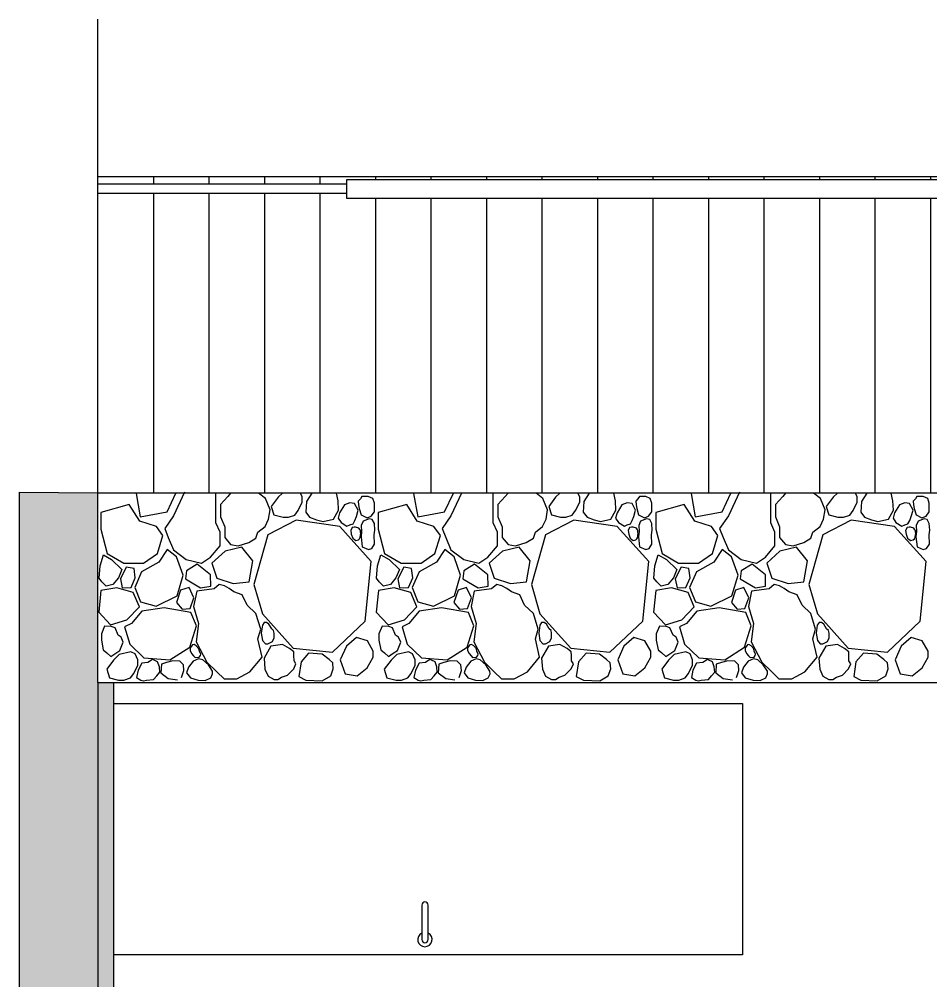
# Model space of a CAD drawing. Header units: millimetres. Extents: x 1116 to 6757, y -1736 to 5159.
# Drawn here: x 6031.5 to 6321.4, y -770.7 to -464.7 of the extents above; entities that cross this region are included whole.
import ezdxf

# ---------------------------------------------------------------- set-up
doc = ezdxf.new("R2010")
doc.units = ezdxf.units.MM
for name, color, linetype in [('A-DOOR-FULL', 3, 'Continuous'), ('A-FLOOR-LEVL', 3, 'Continuous'), ('A-FLOOR-STRS', 3, 'Continuous'), ('A-WALL-FULL-EXTR', 1, 'Continuous'), ('campiture muri sezionati', 253, 'Continuous'), ('RETINO', 20, 'Continuous')]:
    doc.layers.add(name, color=color, linetype=linetype)

msp = doc.modelspace()

# ---------------------------------------------------------------- hatches: boundary and pattern name
at = {"layer": 'campiture muri sezionati'}
h = msp.add_hatch(color=256, dxfattribs=at)
h.dxf.hatch_style = 1
h.paths.add_polyline_path([(6056.512, -1635.638), (6061.512, -1635.638), (6061.512, -1631.614), (6061.512, -1627.59), (6056.512, -1627.59), (6056.512, -615.505), (6031.512, -615.283), (6031.512, -1635.638)])
h = msp.add_hatch(color=256, dxfattribs=at)
h.dxf.hatch_style = 1
h.paths.add_polyline_path([(6056.512, -1627.59), (6061.512, -1627.59), (6061.512, -675.752), (6056.512, -675.752)])

# ---------------------------------------------------------------- linework, layer by layer
at = {"layer": 'A-DOOR-FULL'}
for p, q in [((6061.512, -682.485), (6261.512, -682.485)), ((6261.512, -682.485), (6261.512, -762.485)), ((6159.512, -746.594), (6159.512, -757.594)), ((6161.512, -757.594), (6161.512, -746.594)), ((6261.512, -762.485), (6061.512, -762.485))]:
    msp.add_line(p, q, dxfattribs=at)
for centre, radius, start, end in [((6160.512, -746.594), 1, 0, 180), ((6160.512, -757.594), 2.281, 115.99983, 64.00017), ((6160.512, -757.594), 1, 180, 0)]:
    msp.add_arc(centre, radius, start, end, dxfattribs=at)
at = {"layer": 'A-FLOOR-LEVL'}
msp.add_line((6061.512, -675.752), (6061.512, -1627.59), dxfattribs=at)
at = {"layer": 'A-FLOOR-STRS'}
for p, q in [((6056.512, -514.742), (6356.512, -514.742)), ((6074.162, -514.742), (6074.162, -517.242)), ((6091.812, -514.742), (6091.812, -517.242)), ((6109.462, -514.742), (6109.462, -517.242)), ((6127.112, -514.742), (6127.112, -517.242)), ((6135.721, -515.742), (6436.512, -515.742)), ((6135.721, -521.742), (6135.721, -515.742)), ((6144.762, -514.742), (6144.762, -515.742)), ((6162.412, -514.742), (6162.412, -515.742)), ((6180.062, -514.742), (6180.062, -515.742)), ((6197.712, -514.742), (6197.712, -515.742)), ((6215.362, -514.742), (6215.362, -515.742)), ((6233.012, -514.742), (6233.012, -515.742)), ((6250.662, -514.742), (6250.662, -515.742)), ((6268.312, -514.742), (6268.312, -515.742)), ((6285.962, -514.742), (6285.962, -515.742)), ((6303.612, -514.742), (6303.612, -515.742)), ((6321.262, -514.742), (6321.262, -515.742)), ((6135.721, -517.242), (6056.512, -517.242)), ((6135.721, -520.242), (6056.512, -520.242)), ((6074.162, -520.242), (6074.162, -615.505)), ((6091.812, -520.242), (6091.812, -615.505)), ((6109.462, -520.242), (6109.462, -615.505)), ((6127.112, -520.242), (6127.112, -615.505)), ((6436.512, -521.742), (6135.721, -521.742)), ((6144.762, -521.742), (6144.762, -615.505)), ((6162.412, -521.742), (6162.412, -615.505)), ((6180.062, -521.742), (6180.062, -615.505)), ((6197.712, -521.742), (6197.712, -615.505)), ((6215.362, -521.742), (6215.362, -615.505)), ((6233.012, -521.742), (6233.012, -615.505)), ((6250.662, -521.742), (6250.662, -615.505)), ((6268.312, -521.742), (6268.312, -615.505)), ((6285.962, -521.742), (6285.962, -615.505)), ((6303.612, -521.742), (6303.612, -615.505)), ((6321.262, -521.742), (6321.262, -615.505)), ((6056.512, -675.752), (6056.512, -1627.59))]:
    msp.add_line(p, q, dxfattribs=at)
at = {"layer": 'A-WALL-FULL-EXTR'}
for p, q in [((6056.512, -675.752), (6056.512, -464.742)), ((6031.512, -615.238), (6031.512, -1635.638)), ((6056.512, -615.505), (6031.512, -615.283)), ((6756.512, -615.505), (6056.512, -615.505)), ((6056.512, -675.752), (6621.512, -675.752))]:
    msp.add_line(p, q, dxfattribs=at)
at = {"layer": 'RETINO'}
for p, q in [((6068.696, -615.681), (6069.997, -623.038)), ((6078.541, -621.528), (6081.328, -615.503)), ((6069.997, -623.038), (6078.541, -621.528))]:
    msp.add_line(p, q, dxfattribs=at)
for points in [[(6084.083, -615.249), (6080.547, -622.807), (6077.758, -626.824), (6078.914, -629.616), (6080.551, -633.568), (6084.627, -636.629), (6089.456, -637.786), (6092.312, -635.948), (6095.373, -632.271), (6095.373, -627.981), (6094.013, -624.986), (6094.013, -621.99), (6094.013, -617.019), (6094.013, -615.505)], [(6098.73, -615.505), (6097.814, -616.621), (6095.487, -619.144), (6095.487, -623.092), (6096.844, -626.263), (6096.844, -629.692), (6098.714, -631.889), (6101.1, -632.321), (6104.5, -631.221), (6106.768, -629.826), (6107.421, -627.987), (6109.707, -626.189), (6110.809, -623.778), (6111.299, -620.876), (6109.808, -617.284)], [(6109.808, -617.284), (6107.641, -615.579), (6107.56, -615.505)], [(6115.206, -615.505), (6113.835, -616.842), (6111.661, -619.759), (6112.494, -622.491), (6115.408, -623.193), (6117.12, -623.193), (6119.146, -622.538), (6120.218, -621.091), (6121.501, -618.443), (6121.501, -616.757), (6120.953, -615.505)], [(6124.555, -615.505), (6122.86, -618.162), (6122.65, -621.561), (6123.855, -623.148), (6126.072, -624.055), (6128.111, -624.531), (6131.447, -623.833), (6133.024, -620.918), (6132.875, -618.013), (6132.354, -615.556), (6132.272, -615.505)], [(6139.631, -620.469), (6140.218, -622.396), (6142.11, -623.441), (6143.415, -622.886), (6144.426, -621.514), (6144.426, -618.771), (6143.945, -617.207), (6142.515, -616.571), (6140.479, -616.571), (6140.005, -617.397), (6139.31, -618.118), (6139.435, -619.261), (6139.631, -620.469)], [(6157.05, -615.505), (6156.923, -615.681), (6158.223, -623.038), (6166.767, -621.528), (6169.553, -615.505)], [(6172.189, -615.505), (6168.773, -622.807), (6165.985, -626.824), (6167.141, -629.616), (6168.777, -633.568), (6172.854, -636.629), (6177.682, -637.786), (6180.539, -635.948), (6183.599, -632.271), (6183.599, -627.981), (6182.239, -624.986), (6182.239, -621.99), (6182.239, -617.019), (6182.239, -615.505)], [(6186.957, -615.505), (6186.04, -616.621), (6183.713, -619.144), (6183.713, -623.092), (6185.071, -626.263), (6185.071, -629.692), (6186.94, -631.889), (6189.326, -632.321), (6192.727, -631.221), (6194.995, -629.826), (6195.648, -627.987), (6197.933, -626.189), (6199.036, -623.778), (6199.525, -620.876), (6198.034, -617.284)], [(6198.034, -617.284), (6195.867, -615.579), (6195.787, -615.505)], [(6203.432, -615.505), (6202.062, -616.842), (6199.888, -619.759), (6200.72, -622.491), (6203.634, -623.193), (6205.346, -623.193), (6207.372, -622.538), (6208.444, -621.091), (6209.727, -618.443), (6209.727, -616.757), (6209.179, -615.505)], [(6212.781, -615.505), (6211.087, -618.162), (6210.876, -621.561), (6212.081, -623.148), (6214.298, -624.055), (6216.337, -624.531), (6219.673, -623.833), (6221.25, -620.918), (6221.101, -618.013), (6220.581, -615.556), (6220.498, -615.505)], [(6227.857, -620.469), (6228.444, -622.396), (6230.336, -623.441), (6231.641, -622.886), (6232.652, -621.514), (6232.652, -618.771), (6232.171, -617.207), (6230.741, -616.571), (6228.705, -616.571), (6228.231, -617.397), (6227.536, -618.118), (6227.662, -619.261), (6227.857, -620.469)], [(6245.277, -615.505), (6245.149, -615.681), (6246.45, -623.038), (6254.993, -621.528), (6257.78, -615.505)], [(6260.536, -615.249), (6256.999, -622.807), (6254.211, -626.824), (6255.367, -629.616), (6257.004, -633.568), (6261.08, -636.629), (6265.909, -637.786), (6268.765, -635.948), (6271.826, -632.271), (6271.826, -627.981), (6270.465, -624.986), (6270.465, -621.99), (6270.465, -617.019), (6270.465, -615.505)], [(6275.183, -615.505), (6274.267, -616.621), (6271.94, -619.144), (6271.94, -623.092), (6273.297, -626.263), (6273.297, -629.692), (6275.167, -631.889), (6277.553, -632.321), (6280.953, -631.221), (6283.221, -629.826), (6283.874, -627.987), (6286.16, -626.189), (6287.262, -623.778), (6287.752, -620.876), (6286.261, -617.284)], [(6286.261, -617.284), (6284.093, -615.579), (6284.013, -615.505)], [(6291.658, -615.505), (6290.288, -616.842), (6288.114, -619.759), (6288.947, -622.491), (6291.861, -623.193), (6293.573, -623.193), (6295.598, -622.538), (6296.67, -621.091), (6297.953, -618.443), (6297.953, -616.757), (6297.406, -615.505)], [(6301.007, -615.505), (6299.313, -618.162), (6299.102, -621.561), (6300.308, -623.148), (6302.525, -624.055), (6304.564, -624.531), (6307.899, -623.833), (6309.477, -620.918), (6309.328, -618.013), (6308.807, -615.556), (6308.725, -615.505)], [(6316.084, -620.469), (6316.671, -622.396), (6318.563, -623.441), (6319.867, -622.886), (6320.879, -621.514), (6320.879, -618.771), (6320.398, -617.207), (6318.968, -616.571), (6316.932, -616.571), (6316.458, -617.397), (6315.763, -618.118), (6315.888, -619.261), (6316.084, -620.469)], [(6069.835, -624.5), (6066.497, -619.181), (6057.439, -621.704), (6057.439, -627.023), (6059.482, -634.797), (6064.726, -637.865), (6071.061, -637.865), (6075.488, -634.729), (6077.191, -629.069), (6075.147, -626.137), (6069.835, -624.5)], [(6138.714, -623.002), (6139.281, -620.907), (6138.153, -618.87), (6136.644, -618.63), (6134.936, -619.303), (6133.365, -621.806), (6132.908, -623.51), (6133.849, -624.909), (6135.707, -626.075), (6136.613, -625.592), (6137.66, -625.332), (6138.2, -624.217), (6138.714, -623.002)], [(6158.061, -624.5), (6154.724, -619.181), (6145.665, -621.704), (6145.665, -627.023), (6147.708, -634.797), (6152.953, -637.865), (6159.287, -637.865), (6163.714, -634.729), (6165.417, -629.069), (6163.374, -626.137), (6158.061, -624.5)], [(6226.94, -623.002), (6227.507, -620.907), (6226.379, -618.87), (6224.87, -618.63), (6223.162, -619.303), (6221.591, -621.806), (6221.134, -623.51), (6222.075, -624.909), (6223.933, -626.075), (6224.839, -625.592), (6225.886, -625.332), (6226.427, -624.217), (6226.94, -623.002)], [(6246.287, -624.5), (6242.95, -619.181), (6233.891, -621.704), (6233.891, -627.023), (6235.935, -634.797), (6241.179, -637.865), (6247.513, -637.865), (6251.941, -634.729), (6253.643, -629.069), (6251.6, -626.137), (6246.287, -624.5)], [(6315.166, -623.002), (6315.734, -620.907), (6314.605, -618.87), (6313.097, -618.63), (6311.388, -619.303), (6309.818, -621.806), (6309.36, -623.51), (6310.301, -624.909), (6312.16, -626.075), (6313.065, -625.592), (6314.113, -625.332), (6314.653, -624.217), (6315.166, -623.002)], [(6108.847, -653.996), (6118.651, -664.868), (6131.101, -666.14), (6141.562, -656.298), (6143.465, -637.248), (6133.427, -626.123), (6119.601, -624.115), (6110.611, -628.852), (6106.154, -644.642), (6108.847, -653.996)], [(6144.568, -627.295), (6144.45, -625.215), (6143.756, -623.924), (6142.79, -623.731), (6140.869, -624.431), (6140.28, -625.829), (6140.369, -627.761), (6140.186, -629.41), (6140.546, -632.574), (6142.526, -633.469), (6143.601, -633.194), (6144.461, -631.817), (6144.346, -628.775), (6144.568, -627.295)], [(6197.073, -653.996), (6206.878, -664.868), (6219.328, -666.14), (6229.788, -656.298), (6231.691, -637.248), (6221.653, -626.123), (6207.827, -624.115), (6198.838, -628.852), (6194.38, -644.642), (6197.073, -653.996)], [(6232.794, -627.295), (6232.677, -625.215), (6231.983, -623.924), (6231.017, -623.731), (6229.095, -624.431), (6228.506, -625.829), (6228.596, -627.761), (6228.412, -629.41), (6228.773, -632.574), (6230.753, -633.469), (6231.827, -633.194), (6232.687, -631.817), (6232.573, -628.775), (6232.794, -627.295)], [(6285.299, -653.996), (6295.104, -664.868), (6307.554, -666.14), (6318.015, -656.298), (6319.917, -637.248), (6309.88, -626.123), (6296.054, -624.115), (6287.064, -628.852), (6282.607, -644.642), (6285.299, -653.996)], [(6321.021, -627.295), (6320.903, -625.215), (6320.209, -623.924), (6319.243, -623.731), (6317.322, -624.431), (6316.733, -625.829), (6316.822, -627.761), (6316.639, -629.41), (6316.999, -632.574), (6318.979, -633.469), (6320.053, -633.194), (6320.914, -631.817), (6320.799, -628.775), (6321.021, -627.295)], [(6139.531, -626.64), (6138.488, -626.346), (6137.989, -626.346), (6137.353, -626.524), (6136.911, -627.442), (6137.083, -628.589), (6137.55, -629.842), (6138.065, -630.325), (6138.552, -630.611), (6139.352, -630.395), (6139.69, -630.128), (6139.972, -629.568), (6140.039, -628.952), (6140.111, -628.388), (6140.039, -627.895), (6140.039, -627.438), (6139.885, -627.212), (6139.531, -626.64)], [(6227.757, -626.64), (6226.714, -626.346), (6226.215, -626.346), (6225.58, -626.524), (6225.138, -627.442), (6225.31, -628.589), (6225.776, -629.842), (6226.292, -630.325), (6226.778, -630.611), (6227.578, -630.395), (6227.917, -630.128), (6228.199, -629.568), (6228.265, -628.952), (6228.337, -628.388), (6228.265, -627.895), (6228.265, -627.438), (6228.112, -627.212), (6227.757, -626.64)], [(6315.983, -626.64), (6314.941, -626.346), (6314.442, -626.346), (6313.806, -626.524), (6313.364, -627.442), (6313.536, -628.589), (6314.002, -629.842), (6314.518, -630.325), (6315.005, -630.611), (6315.805, -630.395), (6316.143, -630.128), (6316.425, -629.568), (6316.492, -628.952), (6316.564, -628.388), (6316.492, -627.895), (6316.492, -627.438), (6316.338, -627.212), (6315.983, -626.64)], [(6099.517, -644.323), (6104.585, -643.813), (6105.746, -637.06), (6102.241, -632.704), (6096.949, -633.976), (6092.732, -637.811), (6094.351, -642.575), (6099.517, -644.323)], [(6187.744, -644.323), (6192.812, -643.813), (6193.973, -637.06), (6190.468, -632.704), (6185.176, -633.976), (6180.959, -637.811), (6182.578, -642.575), (6187.744, -644.323)], [(6275.97, -644.323), (6281.038, -643.813), (6282.199, -637.06), (6278.694, -632.704), (6273.402, -633.976), (6269.185, -637.811), (6270.804, -642.575), (6275.97, -644.323)], [(6057.192, -638.645), (6058.276, -635.208), (6060.896, -636.7), (6064.148, -639.866), (6063.064, -642.534), (6061.302, -644.614), (6059.134, -645.156), (6057.78, -643.709), (6056.879, -642.617), (6057.192, -638.645)], [(6075.932, -637.498), (6070.412, -640.607), (6068.226, -645.558), (6070.067, -650.164), (6075.012, -651.546), (6081.683, -648.206), (6083.638, -641.643), (6081.568, -635.771), (6078.577, -633.468), (6075.932, -637.498)], [(6145.419, -638.645), (6146.503, -635.208), (6149.122, -636.7), (6152.374, -639.866), (6151.29, -642.534), (6149.529, -644.614), (6147.361, -645.156), (6146.006, -643.709), (6145.105, -642.617), (6145.419, -638.645)], [(6164.158, -637.498), (6158.638, -640.607), (6156.453, -645.558), (6158.293, -650.164), (6163.238, -651.546), (6169.909, -648.206), (6171.864, -641.643), (6169.794, -635.771), (6166.804, -633.468), (6164.158, -637.498)], [(6233.645, -638.645), (6234.729, -635.208), (6237.349, -636.7), (6240.601, -639.866), (6239.517, -642.534), (6237.755, -644.614), (6235.587, -645.156), (6234.232, -643.709), (6233.332, -642.617), (6233.645, -638.645)], [(6252.385, -637.498), (6246.864, -640.607), (6244.679, -645.558), (6246.519, -650.164), (6251.465, -651.546), (6258.135, -648.206), (6260.091, -641.643), (6258.02, -635.771), (6255.03, -633.468), (6252.385, -637.498)], [(6068.024, -639.541), (6065.532, -639.141), (6063.679, -642.853), (6064.251, -645.671), (6067.069, -645.518), (6068.401, -642.536), (6068.024, -639.541)], [(6084.653, -640.303), (6084.341, -642.807), (6089.166, -645.63), (6092.407, -645.126), (6092.341, -641.542), (6088.093, -638.131), (6084.653, -640.303)], [(6156.25, -639.541), (6153.759, -639.141), (6151.905, -642.853), (6152.477, -645.671), (6155.295, -645.518), (6156.627, -642.536), (6156.25, -639.541)], [(6172.879, -640.303), (6172.567, -642.807), (6177.393, -645.63), (6180.634, -645.126), (6180.568, -641.542), (6176.32, -638.131), (6172.879, -640.303)], [(6244.476, -639.541), (6241.985, -639.141), (6240.131, -642.853), (6240.704, -645.671), (6243.522, -645.518), (6244.854, -642.536), (6244.476, -639.541)], [(6261.106, -640.303), (6260.794, -642.807), (6265.619, -645.63), (6268.86, -645.126), (6268.794, -641.542), (6264.546, -638.131), (6261.106, -640.303)], [(6083.317, -652.408), (6085.831, -652.2), (6087.058, -648.828), (6085.514, -645.554), (6082.814, -646.377), (6081.496, -650.332), (6083.317, -652.408)], [(6093.49, -645.942), (6087.939, -646.711), (6086.965, -651.588), (6088.53, -657.056), (6087.806, -662.839), (6091.207, -669.373), (6094.329, -672.394), (6096.647, -674.639), (6100.709, -674.639), (6104.887, -672.394), (6108.761, -667.68), (6107.394, -661.9), (6108.305, -658.858), (6106.786, -653.839), (6103.975, -651.177), (6102.438, -647.869), (6099.798, -646.995), (6098.278, -645.854), (6096.755, -645.044), (6095.129, -644.651), (6093.49, -645.942)], [(6171.543, -652.408), (6174.058, -652.2), (6175.284, -648.828), (6173.74, -645.554), (6171.041, -646.377), (6169.722, -650.332), (6171.543, -652.408)], [(6181.716, -645.942), (6176.166, -646.711), (6175.191, -651.588), (6176.756, -657.056), (6176.032, -662.839), (6179.434, -669.373), (6182.555, -672.394), (6184.874, -674.639), (6188.936, -674.639), (6193.113, -672.394), (6196.987, -667.68), (6195.62, -661.9), (6196.531, -658.858), (6195.012, -653.839), (6192.202, -651.177), (6190.664, -647.869), (6188.024, -646.995), (6186.505, -645.854), (6184.982, -645.044), (6183.355, -644.651), (6181.716, -645.942)], [(6259.769, -652.408), (6262.284, -652.2), (6263.511, -648.828), (6261.967, -645.554), (6259.267, -646.377), (6257.949, -650.332), (6259.769, -652.408)], [(6269.943, -645.942), (6264.392, -646.711), (6263.418, -651.588), (6264.982, -657.056), (6264.258, -662.839), (6267.66, -669.373), (6270.781, -672.394), (6273.1, -674.639), (6277.162, -674.639), (6281.34, -672.394), (6285.214, -667.68), (6283.846, -661.9), (6284.758, -658.858), (6283.239, -653.839), (6280.428, -651.177), (6278.891, -647.869), (6276.25, -646.995), (6274.731, -645.854), (6273.208, -645.044), (6271.582, -644.651), (6269.943, -645.942)], [(6062.503, -645.703), (6057.48, -646.548), (6056.771, -653.363), (6060.557, -657.477), (6065.753, -655.856), (6069.706, -651.75), (6067.774, -647.103), (6062.503, -645.703)], [(6150.73, -645.703), (6145.707, -646.548), (6144.997, -653.363), (6148.784, -657.477), (6153.98, -655.856), (6157.932, -651.75), (6156.001, -647.103), (6150.73, -645.703)], [(6238.956, -645.703), (6233.933, -646.548), (6233.223, -653.363), (6237.01, -657.477), (6242.206, -655.856), (6246.159, -651.75), (6244.227, -647.103), (6238.956, -645.703)], [(6087.83, -657.792), (6086.107, -653.476), (6077.601, -652.067), (6070.474, -653.129), (6067.188, -656.973), (6065.012, -658.095), (6066.651, -663.557), (6071.159, -667.955), (6079.379, -668.603), (6085.709, -664.591), (6087.83, -657.792)], [(6176.057, -657.792), (6174.334, -653.476), (6165.827, -652.067), (6158.701, -653.129), (6155.415, -656.973), (6153.239, -658.095), (6154.878, -663.557), (6159.386, -667.955), (6167.605, -668.603), (6173.935, -664.591), (6176.057, -657.792)], [(6264.283, -657.792), (6262.56, -653.476), (6254.053, -652.067), (6246.927, -653.129), (6243.641, -656.973), (6241.465, -658.095), (6243.104, -663.557), (6247.612, -667.955), (6255.832, -668.603), (6262.162, -664.591), (6264.283, -657.792)], [(6111.784, -658.743), (6110.898, -657.198), (6110.184, -656.683), (6109.384, -656.683), (6108.813, -657.599), (6108.47, -660.059), (6108.87, -662.433), (6109.784, -663.491), (6110.584, -663.491), (6112.041, -662.719), (6112.555, -661.546), (6112.555, -660.087), (6112.411, -659.248), (6111.784, -658.743)], [(6200.01, -658.743), (6199.124, -657.198), (6198.41, -656.683), (6197.61, -656.683), (6197.039, -657.599), (6196.696, -660.059), (6197.096, -662.433), (6198.01, -663.491), (6198.81, -663.491), (6200.267, -662.719), (6200.782, -661.546), (6200.782, -660.087), (6200.638, -659.248), (6200.01, -658.743)], [(6288.237, -658.743), (6287.351, -657.198), (6286.637, -656.683), (6285.837, -656.683), (6285.265, -657.599), (6284.922, -660.059), (6285.322, -662.433), (6286.237, -663.491), (6287.037, -663.491), (6288.494, -662.719), (6289.008, -661.546), (6289.008, -660.087), (6288.864, -659.248), (6288.237, -658.743)], [(6058.672, -657.894), (6057.624, -660.338), (6057.624, -662.337), (6058.223, -665.377), (6059.382, -666.376), (6060.674, -667.492), (6062.218, -666.496), (6063.516, -665.659), (6064.574, -662.977), (6063.899, -661.417), (6062.973, -660.741), (6061.976, -658.433), (6060.793, -658.023), (6058.672, -657.894)], [(6146.898, -657.894), (6145.85, -660.338), (6145.85, -662.337), (6146.45, -665.377), (6147.608, -666.376), (6148.901, -667.492), (6150.444, -666.496), (6151.743, -665.659), (6152.801, -662.977), (6152.126, -661.417), (6151.2, -660.741), (6150.202, -658.433), (6149.019, -658.023), (6146.898, -657.894)], [(6235.125, -657.894), (6234.077, -660.338), (6234.077, -662.337), (6234.676, -665.377), (6235.834, -666.376), (6237.127, -667.492), (6238.67, -666.496), (6239.969, -665.659), (6241.027, -662.977), (6240.352, -661.417), (6239.426, -660.741), (6238.428, -658.433), (6237.246, -658.023), (6235.125, -657.894)], [(6088.636, -665.08), (6087.816, -664.088), (6087.106, -663.659), (6086.58, -663.843), (6085.846, -664.737), (6085.846, -665.656), (6086.335, -666.538), (6086.947, -667.359), (6087.462, -667.829), (6088.734, -667.78), (6089.109, -667.219), (6089.224, -666.747), (6088.791, -665.852), (6088.636, -665.08)], [(6115.219, -663.732), (6111.543, -664.193), (6109.365, -668.061), (6109.641, -671.557), (6110.624, -673.737), (6112.538, -674.843), (6113.783, -674.823), (6114.95, -674.143), (6116.813, -673.443), (6118.801, -671.476), (6119.514, -669.903), (6118.898, -668.849), (6118.857, -667.164), (6118.828, -666.019), (6117.473, -665.014), (6115.219, -663.732)], [(6142.209, -662.579), (6138.722, -661.475), (6135.528, -664.213), (6133.584, -668.581), (6135.173, -672.983), (6138.987, -673.725), (6142.166, -671.179), (6144.072, -667.732), (6144.072, -665.786), (6142.209, -662.579)], [(6176.863, -665.08), (6176.043, -664.088), (6175.333, -663.659), (6174.807, -663.843), (6174.072, -664.737), (6174.072, -665.656), (6174.562, -666.538), (6175.174, -667.359), (6175.688, -667.829), (6176.96, -667.78), (6177.335, -667.219), (6177.45, -666.747), (6177.017, -665.852), (6176.863, -665.08)], [(6203.446, -663.732), (6199.769, -664.193), (6197.592, -668.061), (6197.867, -671.557), (6198.851, -673.737), (6200.765, -674.843), (6202.01, -674.823), (6203.177, -674.143), (6205.04, -673.443), (6207.027, -671.476), (6207.74, -669.903), (6207.125, -668.849), (6207.083, -667.164), (6207.055, -666.019), (6205.699, -665.014), (6203.446, -663.732)], [(6230.435, -662.579), (6226.949, -661.475), (6223.754, -664.213), (6221.811, -668.581), (6223.4, -672.983), (6227.214, -673.725), (6230.392, -671.179), (6232.299, -667.732), (6232.299, -665.786), (6230.435, -662.579)], [(6265.089, -665.08), (6264.269, -664.088), (6263.559, -663.659), (6263.033, -663.843), (6262.299, -664.737), (6262.299, -665.656), (6262.788, -666.538), (6263.4, -667.359), (6263.915, -667.829), (6265.187, -667.78), (6265.562, -667.219), (6265.676, -666.747), (6265.244, -665.852), (6265.089, -665.08)], [(6291.672, -663.732), (6287.996, -664.193), (6285.818, -668.061), (6286.093, -671.557), (6287.077, -673.737), (6288.991, -674.843), (6290.236, -674.823), (6291.403, -674.143), (6293.266, -673.443), (6295.253, -671.476), (6295.966, -669.903), (6295.351, -668.849), (6295.309, -667.164), (6295.281, -666.019), (6293.925, -665.014), (6291.672, -663.732)], [(6318.662, -662.579), (6315.175, -661.475), (6311.98, -664.213), (6310.037, -668.581), (6311.626, -672.983), (6315.44, -673.725), (6318.618, -671.179), (6320.525, -667.732), (6320.525, -665.786), (6318.662, -662.579)], [(6067.034, -666.014), (6063.334, -666.894), (6061.53, -668.654), (6059.356, -671.571), (6060.189, -674.303), (6063.103, -675.005), (6064.815, -675.005), (6066.84, -674.349), (6067.912, -672.902), (6069.196, -670.254), (6069.196, -668.568), (6068.354, -666.644), (6067.034, -666.014)], [(6130.016, -668.485), (6127.802, -666.822), (6123.542, -666.491), (6121.13, -669.22)], [(6155.26, -666.014), (6151.56, -666.894), (6149.756, -668.654), (6147.583, -671.571), (6148.415, -674.303), (6151.329, -675.005), (6153.041, -675.005), (6155.067, -674.349), (6156.139, -672.902), (6157.422, -670.254), (6157.422, -668.568), (6156.58, -666.644), (6155.26, -666.014)], [(6218.242, -668.485), (6216.029, -666.822), (6211.768, -666.491), (6209.356, -669.22)], [(6243.486, -666.014), (6239.787, -666.894), (6237.983, -668.654), (6235.809, -671.571), (6236.642, -674.303), (6239.556, -675.005), (6241.267, -675.005), (6243.293, -674.349), (6244.365, -672.902), (6245.648, -670.254), (6245.648, -668.568), (6244.806, -666.644), (6243.486, -666.014)], [(6306.468, -668.485), (6304.255, -666.822), (6299.995, -666.491), (6297.582, -669.22)], [(6072.424, -669.379), (6070.449, -669.622), (6069.278, -671.885), (6068.803, -674.231), (6070.17, -675.069), (6071.009, -675.31), (6071.947, -675.045), (6074.214, -674.814), (6075.224, -673.673), (6076.211, -672.469), (6076.067, -670.834), (6075.511, -669.254), (6074.386, -668.718), (6073.879, -668.498), (6072.424, -669.379)], [(6076.705, -670.003), (6076.51, -672.749), (6078.908, -674.479), (6081.831, -674.959)], [(6082.553, -669.052), (6080.339, -668.889), (6078.348, -669.41), (6076.705, -670.003)], [(6083.738, -670.125), (6082.553, -669.052)], [(6091.643, -670.216), (6089.878, -668.543), (6088.532, -668.281), (6086.865, -668.987), (6085.358, -670.945), (6084.749, -672.71), (6085.935, -674.283), (6088.415, -675.008), (6090.681, -675.144), (6092.431, -674.275), (6092.99, -673.051), (6092.963, -672.204), (6091.643, -670.216)], [(6121.13, -669.22), (6120.423, -673.92), (6122.693, -675.098), (6127.849, -675.221)], [(6131.201, -669.558), (6130.016, -668.485)], [(6130.604, -673.641), (6131.352, -671.401), (6131.201, -669.558)], [(6160.651, -669.379), (6158.676, -669.622), (6157.504, -671.885), (6157.03, -674.231), (6158.397, -675.069), (6159.235, -675.31), (6160.174, -675.045), (6162.44, -674.814), (6163.45, -673.673), (6164.437, -672.469), (6164.294, -670.834), (6163.737, -669.254), (6162.612, -668.718), (6162.106, -668.498), (6160.651, -669.379)], [(6164.931, -670.003), (6164.736, -672.749), (6167.134, -674.479), (6170.057, -674.959)], [(6170.779, -669.052), (6168.566, -668.889), (6166.574, -669.41), (6164.931, -670.003)], [(6171.964, -670.125), (6170.779, -669.052)], [(6179.869, -670.216), (6178.104, -668.543), (6176.758, -668.281), (6175.091, -668.987), (6173.584, -670.945), (6172.975, -672.71), (6174.162, -674.283), (6176.641, -675.008), (6178.907, -675.144), (6180.657, -674.275), (6181.217, -673.051), (6181.189, -672.204), (6179.869, -670.216)], [(6209.356, -669.22), (6208.649, -673.92), (6210.919, -675.098), (6216.076, -675.221)], [(6219.427, -669.558), (6218.242, -668.485)], [(6218.831, -673.641), (6219.578, -671.401), (6219.427, -669.558)], [(6248.877, -669.379), (6246.902, -669.622), (6245.73, -671.885), (6245.256, -674.231), (6246.623, -675.069), (6247.461, -675.31), (6248.4, -675.045), (6250.667, -674.814), (6251.677, -673.673), (6252.664, -672.469), (6252.52, -670.834), (6251.964, -669.254), (6250.838, -668.718), (6250.332, -668.498), (6248.877, -669.379)], [(6253.158, -670.003), (6252.963, -672.749), (6255.361, -674.479), (6258.283, -674.959)], [(6259.005, -669.052), (6256.792, -668.889), (6254.801, -669.41), (6253.158, -670.003)], [(6260.19, -670.125), (6259.005, -669.052)], [(6268.096, -670.216), (6266.331, -668.543), (6264.984, -668.281), (6263.317, -668.987), (6261.811, -670.945), (6261.202, -672.71), (6262.388, -674.283), (6264.867, -675.008), (6267.134, -675.144), (6268.883, -674.275), (6269.443, -673.051), (6269.416, -672.204), (6268.096, -670.216)], [(6297.582, -669.22), (6296.876, -673.92), (6299.145, -675.098), (6304.302, -675.221)], [(6307.653, -669.558), (6306.468, -668.485)], [(6307.057, -673.641), (6307.805, -671.401), (6307.653, -669.558)], [(6083.141, -674.208), (6083.889, -671.968), (6083.738, -670.125)], [(6171.367, -674.208), (6172.115, -671.968), (6171.964, -670.125)], [(6259.594, -674.208), (6260.341, -671.968), (6260.19, -670.125)], [(6127.849, -675.221), (6130.604, -673.641)], [(6216.076, -675.221), (6218.831, -673.641)], [(6304.302, -675.221), (6307.057, -673.641)]]:
    msp.add_lwpolyline(points, dxfattribs=at)

doc.saveas('drawing.dxf')
